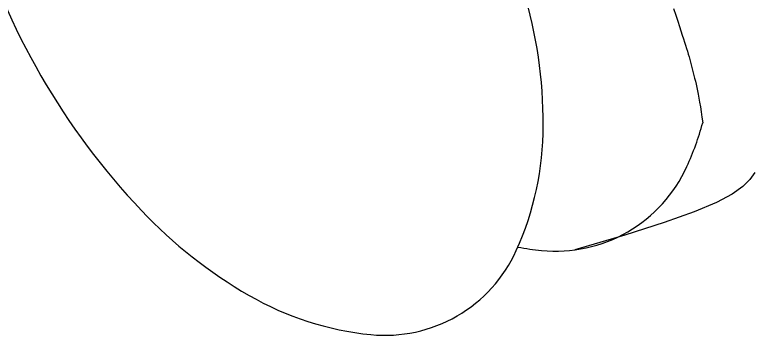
# Model space of a CAD drawing. Header units: inches. Extents: x 62745 to 64469, y 7520 to 8963.
# Drawn here: x 62827.15 to 62837.56, y 8065.04 to 8069.57 of the extents above; entities that cross this region are included whole.
import ezdxf

# ---------------------------------------------------------------- set-up
doc = ezdxf.new("R2010")
doc.units = ezdxf.units.IN
doc.header["$MEASUREMENT"] = 0
doc.layers.add('2', color=2, linetype='Continuous')

msp = doc.modelspace()

# ---------------------------------------------------------------- linework, layer by layer
at = {"layer": '2'}
msp.add_lwpolyline([(62827.52455311, 8068.70594832, 0.0587518675), (62828.94583703, 8066.80086682, 0.0723410841), (62830.4639408, 8065.6030046, 0.1066170544), (62832.18579425, 8065.04923086, 0.1568512197), (62833.40332849, 8065.31183577, 0.1568512197), (62834.23951814, 8066.2349489, 0.1066170544), (62834.62086274, 8068.0030046, 0.0723410841), (62834.34253551, 8069.91665214, 0.0587518675), (62833.40332849, 8072.10006087, 0.0587518675), (62831.98204457, 8074.00514238, 0.0723410841), (62830.4639408, 8075.2030046, 0.1066170544), (62828.74208736, 8075.75677833, 0.1568512197), (62827.52455311, 8075.49417342, 0.1568512197), (62826.68836346, 8074.57106029, 0.1066170544), (62826.30701886, 8072.8030046, 0.0723410841), (62826.58534609, 8070.88935705, 0.0587518675)], format="xyb", close=True, dxfattribs=at)
for points in [[(62836.45818617, 8069.65596484), (62836.49118695, 8069.56077991), (62836.51977935, 8069.47733402), (62836.54453912, 8069.404074), (62836.566042, 8069.33944666), (62836.58486374, 8069.28189882), (62836.6015801, 8069.22987729), (62836.61676681, 8069.18182891), (62836.6309191, 8069.13640938), (62836.64421009, 8069.09311), (62836.65673234, 8069.05163098), (62836.66857844, 8069.0116725), (62836.67984097, 8068.97293477), (62836.69061252, 8068.93511799), (62836.70098565, 8068.89792235), (62836.71105296, 8068.86104805), (62836.72090036, 8068.82419596), (62836.73058711, 8068.78706964), (62836.74016581, 8068.74937333), (62836.74968905, 8068.71081127), (62836.75920943, 8068.67108769), (62836.76877955, 8068.62990683), (62836.77845201, 8068.58697292), (62836.7882794, 8068.5419902), (62836.79830524, 8068.49460008), (62836.80853673, 8068.44419265), (62836.81897199, 8068.39009517), (62836.82960916, 8068.33163491), (62836.84044634, 8068.26813914), (62836.85148168, 8068.19893511), (62836.86271327, 8068.12335009), (62836.87413926, 8068.04071135)], [(62837.60733985, 8067.34005143), (62837.53767634, 8067.24078536), (62837.43767251, 8067.14033893), (62837.2870862, 8067.03395098), (62837.06567524, 8066.91686034), (62836.75319748, 8066.78430582), (62836.32941074, 8066.63152625), (62835.77407286, 8066.45376048), (62835.06694168, 8066.24624731)]]:
    msp.add_lwpolyline(points, dxfattribs=at)
msp.add_lwpolyline([(62834.26164875, 8066.28470372, 0.0197085692), (62834.59644528, 8066.23815589, 0.1568512197), (62835.81397953, 8066.5007608, 0.1568512197), (62836.65016918, 8067.42387394, 0.0383042969), (62836.87413926, 8068.04071135, 0.0723410841)], format="xyb", dxfattribs=at)

doc.saveas('drawing.dxf')
